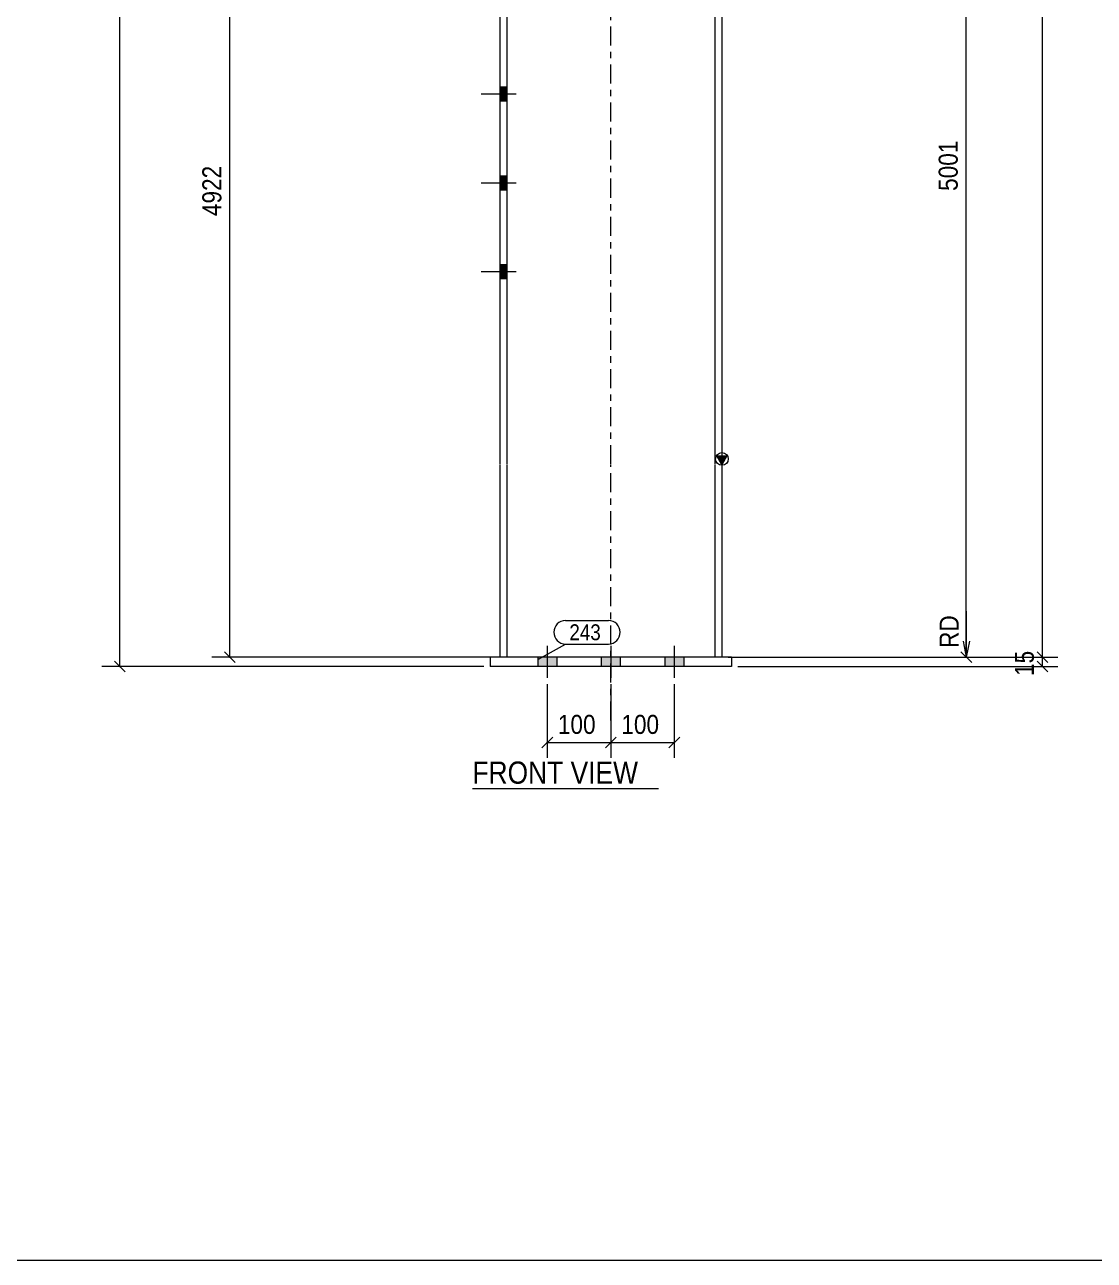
# Model space of a CAD drawing. Header units: millimetres. Extents: x 2 to 579, y 1 to 405.
# Drawn here: x 171 to 339.4, y 5 to 199.7 of the extents above; entities that cross this region are included whole.
import ezdxf

# ---------------------------------------------------------------- set-up
doc = ezdxf.new("R2010")
doc.units = ezdxf.units.MM
for name, pattern in [('XKITLINE00', [0]), ('XKITLINE01', [4, 1, -1, 1, -1]), ('XKITLINE03', [6, 3, -1, 1, -1])]:
    doc.linetypes.add(name, pattern=pattern)
for name, color, linetype, lineweight in [('Bolt', 3, 'Continuous', 0), ('Dimensions', 7, 'Continuous', 0), ('DrawingSheet', 5, 'Continuous', 0), ('OtherObjectType', 7, 'Continuous', 0), ('Part', 2, 'Continuous', 0), ('PartMark', 7, 'Continuous', 0)]:
    doc.layers.add(name, color=color, linetype=linetype, lineweight=lineweight)
doc.styles.add('ARIAL', font='ARIAL.TTF')

# ---------------------------------------------------------------- blocks, each defined once
blk = doc.blocks.new('*A4')
at = {"layer": 'Bolt'}
for points in [[(246.88, 187.67), (245.78, 187.67), (245.78, 189.87), (246.88, 189.87)], [(246.88, 187.67), (245.78, 187.67), (245.78, 189.87), (246.88, 189.87)], [(246.88, 173.67), (245.78, 173.67), (245.78, 175.87), (246.88, 175.87)], [(246.88, 173.67), (245.78, 173.67), (245.78, 175.87), (246.88, 175.87)], [(246.88, 159.67), (245.78, 159.67), (245.78, 161.87), (246.88, 161.87)], [(246.88, 159.67), (245.78, 159.67), (245.78, 161.87), (246.88, 161.87)]]:
    blk.add_hatch(color=3, dxfattribs=at).paths.add_polyline_path(points, flags=17)
at = {"layer": 'Bolt', "color": 3, "linetype": 'XKITLINE00', "lineweight": 0}
for p, q in [((246.88, 189.87), (245.78, 189.87)), ((246.88, 189.87), (245.78, 189.87)), ((248.38, 188.77), (242.88, 188.77)), ((248.38, 188.77), (242.88, 188.77)), ((246.88, 187.67), (245.78, 187.67)), ((246.88, 187.67), (245.78, 187.67)), ((246.88, 175.87), (245.78, 175.87)), ((246.88, 175.87), (245.78, 175.87)), ((248.38, 174.77), (242.88, 174.77)), ((248.38, 174.77), (242.88, 174.77)), ((246.88, 173.67), (245.78, 173.67)), ((246.88, 173.67), (245.78, 173.67)), ((246.88, 161.87), (245.78, 161.87)), ((246.88, 161.87), (245.78, 161.87)), ((248.38, 160.77), (242.88, 160.77)), ((248.38, 160.77), (242.88, 160.77)), ((246.88, 159.67), (245.78, 159.67)), ((246.88, 159.67), (245.78, 159.67))]:
    blk.add_line(p, q, dxfattribs=at)
blk = doc.blocks.new('*A9')
at = {"layer": 'Bolt'}
for points in [[(254.78, 100.07), (254.78, 98.57), (251.78, 98.57), (251.78, 100.07)], [(254.78, 100.07), (254.78, 98.57), (251.78, 98.57), (251.78, 100.07)], [(264.78, 100.07), (264.78, 98.57), (261.78, 98.57), (261.78, 100.07)], [(264.78, 100.07), (264.78, 98.57), (261.78, 98.57), (261.78, 100.07)], [(274.78, 100.07), (274.78, 98.57), (271.78, 98.57), (271.78, 100.07)], [(274.78, 100.07), (274.78, 98.57), (271.78, 98.57), (271.78, 100.07)]]:
    blk.add_hatch(color=3, dxfattribs=at).paths.add_polyline_path(points, flags=17)
at = {"layer": 'Bolt', "color": 3, "linetype": 'XKITLINE00', "lineweight": 0}
for p, q in [((253.28, 101.82), (253.28, 96.82)), ((253.28, 101.82), (253.28, 96.82)), ((263.28, 101.82), (263.28, 96.82)), ((263.28, 101.82), (263.28, 96.82)), ((273.28, 101.82), (273.28, 96.82)), ((273.28, 101.82), (273.28, 96.82)), ((251.78, 100.07), (251.78, 98.57)), ((251.78, 100.07), (251.78, 98.57)), ((254.78, 100.07), (254.78, 98.57)), ((254.78, 100.07), (254.78, 98.57)), ((261.78, 100.07), (261.78, 98.57)), ((261.78, 100.07), (261.78, 98.57)), ((264.78, 100.07), (264.78, 98.57)), ((264.78, 100.07), (264.78, 98.57)), ((271.78, 100.07), (271.78, 98.57)), ((271.78, 100.07), (271.78, 98.57)), ((274.78, 100.07), (274.78, 98.57)), ((274.78, 100.07), (274.78, 98.57))]:
    blk.add_line(p, q, dxfattribs=at)
blk = doc.blocks.new('*A10')
at = {"layer": 'Part'}
blk.add_hatch(color=2, dxfattribs=at).paths.add_polyline_path([(279.98, 131.79), (281.58, 131.79), (280.78, 130.39)], flags=17)
at = {"layer": 'Part', "color": 2, "linetype": 'XKITLINE00', "lineweight": 0}
for p, q in [((245.78, 219.07), (245.78, 130.47)), ((246.88, 219.07), (246.88, 130.47)), ((279.68, 219.07), (279.68, 130.47)), ((280.78, 219.07), (280.78, 130.47)), ((280.78, 130.39), (279.98, 131.79)), ((279.98, 131.79), (281.58, 131.79)), ((281.58, 131.79), (280.78, 130.39)), ((245.78, 130.37), (245.78, 100.07)), ((246.88, 130.37), (246.88, 100.07)), ((279.68, 130.37), (279.68, 100.07)), ((280.78, 130.37), (280.78, 100.07))]:
    blk.add_line(p, q, dxfattribs=at)
at = {"layer": 'Part', "color": 7, "linetype": 'XKITLINE03', "lineweight": 0}
for p, q in [((263.28, 130.47), (263.28, 219.07)), ((263.28, 90.07), (263.28, 130.37))]:
    blk.add_line(p, q, dxfattribs=at)
at = {"layer": 'Part', "color": 7, "linetype": 'XKITLINE01', "lineweight": 0}
blk.add_line((280.78, 100.07), (245.78, 100.07), dxfattribs=at)
at = {"layer": 'Part', "color": 2, "linetype": 'XKITLINE00', "lineweight": 0}
blk.add_circle((280.78, 131.29), 1, dxfattribs=at)
blk = doc.blocks.new('*A16')
at = {"layer": 'Part', "color": 2, "linetype": 'XKITLINE00', "lineweight": 0}
for p, q in [((282.28, 100.07), (244.28, 100.07)), ((244.28, 100.07), (244.28, 98.57)), ((282.28, 100.07), (282.28, 98.57)), ((282.28, 98.57), (244.28, 98.57))]:
    blk.add_line(p, q, dxfattribs=at)
blk = doc.blocks.new('*A35')
at = {"layer": 'DrawingSheet', "color": 5, "linetype": 'XKITLINE00', "lineweight": 0}
blk.add_line((5, 5), (579, 5), dxfattribs=at)
blk = doc.blocks.new('*A46')
at = {"layer": 'Dimensions', "color": 7, "linetype": 'XKITLINE00', "lineweight": 0}
for p, q in [((185.94, 98.57), (185.94, 317.66)), ((185.09, 99.42), (186.79, 97.72)), ((243.28, 98.57), (183.09, 98.57))]:
    blk.add_line(p, q, dxfattribs=at)
at = {"layer": 'Dimensions', "color": 3}
blk.add_point((185.94, 98.57), dxfattribs=at)
blk = doc.blocks.new('*A47')
at = {"layer": 'Dimensions', "color": 7, "linetype": 'XKITLINE00', "lineweight": 0}
for p, q in [((281.78, 100.07), (333.68, 100.07)), ((330.43, 100.92), (332.13, 99.22)), ((330.43, 99.42), (332.13, 97.72)), ((331.28, 98.57), (331.28, 100.07)), ((283.28, 98.57), (333.68, 98.57))]:
    blk.add_line(p, q, dxfattribs=at)
at = {"layer": 'Dimensions', "color": 3}
for p in [(331.28, 100.07), (331.28, 98.57)]:
    blk.add_point(p, dxfattribs=at)
at = {"layer": 'Dimensions', "color": 3, "style": 'ARIAL', "width": 0.85}
blk.add_text('15', height=3, rotation=90.0002, dxfattribs=at).set_placement((329.93, 97.09))
blk = doc.blocks.new('*A48')
at = {"layer": 'Dimensions', "color": 7, "linetype": 'XKITLINE00', "lineweight": 0}
for p, q in [((331.28, 100.07), (331.28, 316.67)), ((281.78, 100.07), (333.68, 100.07)), ((330.43, 100.92), (332.13, 99.22))]:
    blk.add_line(p, q, dxfattribs=at)
at = {"layer": 'Dimensions', "color": 3}
blk.add_point((331.28, 100.07), dxfattribs=at)
blk = doc.blocks.new('*A50')
at = {"layer": 'Dimensions', "color": 7, "linetype": 'XKITLINE00', "lineweight": 0}
for p, q in [((245.88, 247.97), (200.43, 247.97)), ((202.43, 248.82), (204.13, 247.12)), ((203.28, 100.07), (203.28, 247.97)), ((244.78, 100.07), (200.43, 100.07)), ((202.43, 100.92), (204.13, 99.22))]:
    blk.add_line(p, q, dxfattribs=at)
at = {"layer": 'Dimensions', "color": 3}
for p in [(203.28, 247.97), (203.28, 100.07)]:
    blk.add_point(p, dxfattribs=at)
at = {"layer": 'Dimensions', "color": 3, "style": 'ARIAL', "width": 0.85}
blk.add_text('4922', height=3, dxfattribs=at).set_placement((204.58, 249.17))
blk.add_text('4922', height=3, rotation=90.0002, dxfattribs=at).set_placement((201.93, 169.57))
blk = doc.blocks.new('*A52')
at = {"layer": 'Dimensions', "color": 7, "linetype": 'XKITLINE00', "lineweight": 0}
for p, q in [((285.83, 255.9), (321.68, 255.9)), ((318.43, 256.75), (320.13, 255.06)), ((319.28, 100.07), (319.28, 255.9)), ((319.28, 107.29), (319.28, 100.07)), ((318.78, 102.57), (319.28, 100.07)), ((319.78, 102.57), (319.28, 100.07)), ((281.78, 100.07), (321.68, 100.07)), ((281.78, 100.07), (321.68, 100.07)), ((318.43, 100.92), (320.13, 99.22))]:
    blk.add_line(p, q, dxfattribs=at)
at = {"layer": 'Dimensions', "color": 3}
for p in [(319.28, 255.9), (319.28, 100.07)]:
    blk.add_point(p, dxfattribs=at)
at = {"layer": 'Dimensions', "color": 7}
blk.add_point((319.28, 100.07), dxfattribs=at)
at = {"layer": 'Dimensions', "color": 3, "style": 'ARIAL', "width": 0.85}
blk.add_text('5001', height=3, dxfattribs=at).set_placement((304.58, 257.1))
for s, p in [('5001', (317.93, 173.54)), ('RD', (318.08, 101.51))]:
    blk.add_text(s, height=3, rotation=90.0002, dxfattribs=at).set_placement(p)
blk = doc.blocks.new('*A59')
at = {"layer": 'Dimensions', "color": 7, "linetype": 'XKITLINE00', "lineweight": 0}
for p, q in [((253.28, 95.82), (253.28, 84.21)), ((263.28, 95.82), (263.28, 84.21)), ((254.13, 87.46), (252.43, 85.76)), ((253.28, 86.61), (263.28, 86.61)), ((264.13, 87.46), (262.43, 85.76))]:
    blk.add_line(p, q, dxfattribs=at)
at = {"layer": 'Dimensions', "color": 3}
for p in [(253.28, 86.61), (263.28, 86.61)]:
    blk.add_point(p, dxfattribs=at)
at = {"layer": 'Dimensions', "color": 3, "style": 'ARIAL', "width": 0.85}
blk.add_text('100', height=3, dxfattribs=at).set_placement((254.94, 87.96))
blk = doc.blocks.new('*A60')
at = {"layer": 'Dimensions', "color": 7, "linetype": 'XKITLINE00', "lineweight": 0}
for p, q in [((263.28, 95.82), (263.28, 84.21)), ((273.28, 95.82), (273.28, 84.21)), ((264.13, 87.46), (262.43, 85.76)), ((263.28, 86.61), (273.28, 86.61)), ((274.13, 87.46), (272.43, 85.76))]:
    blk.add_line(p, q, dxfattribs=at)
at = {"layer": 'Dimensions', "color": 3}
for p in [(263.28, 86.61), (273.28, 86.61)]:
    blk.add_point(p, dxfattribs=at)
at = {"layer": 'Dimensions', "color": 3, "style": 'ARIAL', "width": 0.85}
blk.add_text('100', height=3, dxfattribs=at).set_placement((264.94, 87.96))
blk = doc.blocks.new('*A64')
at = {"layer": 'PartMark', "color": 7, "linetype": 'XKITLINE00', "lineweight": 0}
for p, q in [((256.15, 105.83), (262.91, 105.83)), ((251.91, 99.74), (256.15, 102.13)), ((256.15, 102.13), (262.91, 102.13))]:
    blk.add_line(p, q, dxfattribs=at)
for centre, start, end in [((256.15, 103.98), 90, 270), ((262.91, 103.98), 270, 90)]:
    blk.add_arc(centre, 1.85, start, end, dxfattribs=at)
at = {"layer": 'PartMark', "color": 3, "style": 'ARIAL', "width": 0.85}
blk.add_text('243', height=2.5, dxfattribs=at).set_placement((256.75, 102.73))
blk = doc.blocks.new('*A70')
at = {"layer": 'OtherObjectType', "color": 7, "linetype": 'XKITLINE00', "lineweight": 0}
blk.add_line((241.48, 79.36), (270.78, 79.36), dxfattribs=at)
at = {"layer": 'OtherObjectType', "color": 7, "style": 'ARIAL', "width": 0.85}
blk.add_text('FRONT VIEW', height=3.5, dxfattribs=at).set_placement((241.48, 80.11))

msp = doc.modelspace()

# ---------------------------------------------------------------- block references
at = {"lineweight": 0}
for name in ['*A35', '*A46', '*A48', '*A52', '*A50', '*A4', '*A64', '*A9', '*A16', '*A47', '*A59', '*A60', '*A70']:
    msp.add_blockref(name, (0, 0), dxfattribs=at)
at = {"layer": 'Part', "lineweight": 0}
msp.add_blockref('*A10', (0, 0), dxfattribs=at)

doc.saveas('drawing.dxf')
